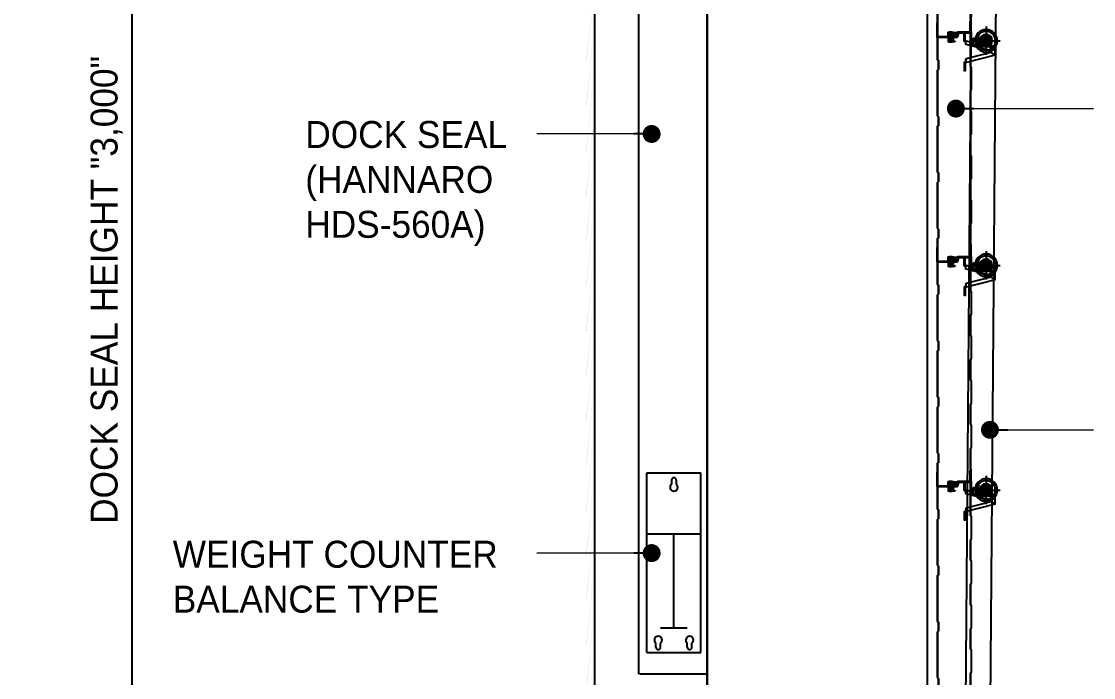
# Model space of a CAD drawing. Header units: millimetres. Extents: x 1448 to 104164, y -19509 to -89.
# Drawn here: x 32577 to 34965, y -7010 to -5550 of the extents above; entities that cross this region are included whole.
import ezdxf

# ---------------------------------------------------------------- set-up
doc = ezdxf.new("R2010")
doc.units = ezdxf.units.MM
doc.header["$LTSCALE"] = 60
doc.header["$MEASUREMENT"] = 0
doc.header["$PDSIZE"] = -10
doc.linetypes.add('CEN', pattern=[62, 60, -1, 0, -1])
doc.linetypes.add('HID', pattern=[2.5, 1.5, -1])
doc.layers.get('0').update_dxf_attribs({"linetype": 'CONTINUOUS'})
doc.layers.get('Defpoints').update_dxf_attribs({"color": 171, "linetype": 'CONTINUOUS'})
for name, color, linetype in [('5HAT', 5, 'CONTINUOUS'), ('[0]', 255, 'CONTINUOUS'), ('A-text', 3, 'CONTINUOUS'), ('A-외장판넬', 8, 'CONTINUOUS'), ('cen', 14, 'CONTINUOUS'), ('COL', 2, 'CONTINUOUS'), ('DIM', 7, 'CONTINUOUS'), ('ELE5', 7, 'CONTINUOUS'), ('PANEL', 9, 'CONTINUOUS'), ('WID', 7, 'CONTINUOUS'), ('XR-단면도$0$㈜SE&C 기둥', 2, 'CONTINUOUS')]:
    doc.layers.add(name, color=color, linetype=linetype)
doc.styles.add('0T-OUT', font='H2GTRE.TTF')
doc.styles.add('휘츠', font='')
doc.styles.get('휘츠').set_extended_font_data('Dotum')
doc.dimstyles.new('MAIN', dxfattribs={"dimtxt": 1.5, "dimasz": 0.5, "dimexe": 1, "dimexo": 2, "dimgap": 1, "dimtad": 1, "dimdec": 0, "dimdsep": 46, "dimlunit": 6, "dimtxsty": '0T-OUT', "dimblk": 'DOT', "dimcen": 2.5, "dimdle": 2, "dimclrd": 256, "dimclre": 256, "dimclrt": 3, "dimadec": 0, "dimazin": 0, "dimtfac": 1, "dimtdec": 0, "dimtix": 1, "dimtmove": 2, "dimatfit": 3, "dimldrblk": 'DOT', "dimfxl": 1, "dimtvp": 1, "dimtolj": 1, "dimtzin": 0, "dimlwd": 0, "dimlwe": 0, "dimarcsym": 0})
doc.dimstyles.new('휘츠-M', dxfattribs={"dimscale": 100, "dimtxt": 3, "dimasz": 1.5, "dimexe": 2, "dimexo": 3, "dimgap": 1, "dimtad": 1, "dimdec": 0, "dimrnd": 0.25, "dimzin": 0, "dimdsep": 46, "dimlunit": 6, "dimtxsty": '휘츠', "dimblk": 'Z_DOT', "dimcen": 5, "dimclrd": 256, "dimclre": 256, "dimclrt": 3, "dimadec": 0, "dimazin": 0, "dimtm": 1e-09, "dimtfac": 1, "dimtdec": 0, "dimtix": 1, "dimtmove": 2, "dimatfit": 1, "dimldrblk": 'Z_DOT', "dimfxl": 1, "dimtolj": 1, "dimtzin": 0, "dimlwd": -1, "dimarcsym": 0})

# ---------------------------------------------------------------- blocks, each defined once
blk = doc.blocks.new('11')
at = {"color": 7}
for p, q in [((5197, -25158.7), (5197, -25142.4)), ((5197, -25158.7), (5197, -25142.4)), ((5199, -25159.9), (5199, -25142.4)), ((5199, -25159.9), (5199, -25142.4)), ((5195.5, -25166.8), (5195.5, -25159.1)), ((5195.5, -25166.8), (5195.5, -25159.1)), ((5195.5, -25199.5), (5195.5, -25207.1)), ((5195.5, -25199.5), (5195.5, -25207.1)), ((5197, -25207.5), (5197, -25225.1)), ((5197, -25207.5), (5197, -25225.1)), ((5199, -25206.3), (5199, -25225.1)), ((5199, -25206.3), (5199, -25225.1))]:
    blk.add_line(p, q, dxfattribs=at)
at = {"color": 7, "linetype": 'CEN'}
for p, q in [((5197.4, -25141.9), (5198.5, -25141.9)), ((5197.4, -25141.9), (5198.5, -25141.9)), ((5197.4, -25225.5), (5198.5, -25225.5)), ((5197.4, -25225.5), (5198.5, -25225.5))]:
    blk.add_line(p, q, dxfattribs=at)
for p, q in [((5139.9, -25181.4), (5195.2, -25167.2)), ((5139.9, -25181.4), (5195.2, -25167.2)), ((5180.5, -25163), (5195.1, -25159.2)), ((5180.5, -25163), (5195.1, -25159.2)), ((5195.1, -25159.2), (5197, -25158.7)), ((5195.1, -25159.2), (5197, -25158.7)), ((5195.5, -25161.2), (5198.6, -25160.4)), ((5195.5, -25161.2), (5198.6, -25160.4)), ((5130.3, -25175.8), (5159.5, -25168.4)), ((5130.3, -25190.4), (5130.3, -25175.8)), ((5130.3, -25175.8), (5138.5, -25181.3)), ((5130.3, -25190.4), (5130.3, -25175.8)), ((5130.3, -25175.8), (5138.5, -25181.3)), ((5130.3, -25190.4), (5138.5, -25184.9)), ((5130.3, -25190.4), (5138.5, -25184.9)), ((5130.3, -25190.4), (5197, -25207.5)), ((5130.3, -25190.4), (5197, -25207.5)), ((5130.6, -25175.8), (5139.2, -25181.2)), ((5130.6, -25175.8), (5139.2, -25181.2)), ((5130.6, -25190.5), (5139.2, -25185)), ((5130.6, -25190.5), (5139.2, -25185)), ((5138.9, -25184.2), (5138.9, -25182.1)), ((5138.9, -25184.2), (5138.9, -25182.1)), ((5139.9, -25184.9), (5195.2, -25199.1)), ((5139.9, -25184.9), (5195.2, -25199.1)), ((5195.5, -25205.1), (5198.6, -25205.9)), ((5195.5, -25205.1), (5198.6, -25205.9))]:
    blk.add_line(p, q)
at = {"color": 7}
for centre, start, end in [((5197.4, -25142.4), 90, 180), ((5197.4, -25142.4), 90, 180), ((5198.5, -25142.4), 0, 90), ((5198.5, -25142.4), 0, 90), ((5197.4, -25225.1), 180, 270), ((5197.4, -25225.1), 180, 270), ((5198.5, -25225.1), 270, 0), ((5198.5, -25225.1), 270, 0)]:
    blk.add_arc(centre, 0.429, start, end, dxfattribs=at)
for centre, radius, start, end in [((5195.1, -25166.8), 0.429, 284.3728, 0), ((5195.1, -25166.8), 0.429, 284.3728, 0), ((5198.5, -25159.9), 0.429, 284.3728, 0), ((5198.5, -25159.9), 0.429, 284.3728, 0), ((5138.1, -25182.1), 0.858, 0, 56.0662), ((5138.1, -25182.1), 0.858, 0, 56.0662), ((5138.1, -25184.2), 0.858, 303.9338, 0), ((5139.6, -25180.5), 0.858, 236.0662, 284.3728), ((5139.6, -25180.5), 0.858, 236.0662, 284.3728), ((5195.1, -25199.5), 0.429, 0, 75.6272), ((5195.1, -25199.5), 0.429, 0, 75.6272), ((5198.5, -25206.3), 0.429, 0, 75.6272), ((5198.5, -25206.3), 0.429, 0, 75.6272)]:
    blk.add_arc(centre, radius, start, end)
blk = doc.blocks.new('roll')
at = {"color": 1}
for p, q in [((-13.4, 0), (13.1, 0)), ((-13.4, 0), (13.1, 0)), ((0, -13.8), (0, 15.1)), ((0, -13.8), (0, 15.1)), ((16.6, 13.9), (16.8, -18.4)), ((16.6, 13.9), (16.8, -18.4))]:
    blk.add_line(p, q, dxfattribs=at)
for p, q in [((7.9, -4.1), (28.4, 1.1)), ((7.9, -4.1), (28.4, 1.1)), ((9, -2.1), (25.7, 2.2)), ((9, -2.1), (25.7, 2.2)), ((24.9, 0.2), (26.9, 5)), ((24.9, 0.2), (26.9, 5)), ((27.2, 5.2), (27.8, 5.4)), ((27.2, 5.2), (27.8, 5.4)), ((28.4, 1.1), (28.3, 5)), ((28.4, 1.1), (28.3, 5)), ((-21.2, -13.6), (7.9, -6.2)), ((0, -5.4), (7.9, -4.1)), ((0, -5.4), (7.9, -4.1)), ((4.7, -2.6), (7.5, -2.6)), ((4.7, -2.6), (7.5, -2.6)), ((6.7, -4.3), (7.9, -4.1)), ((6.7, -4.3), (7.9, -4.1)), ((8.5, -13.6), (28.6, -8.5)), ((8.5, -13.6), (28.6, -8.5)), ((9, -3.8), (9, -2.1)), ((9, -3.8), (9, -2.1)), ((12.7, -12.9), (12.7, -14.6)), ((12.7, -12.9), (12.7, -14.6)), ((13.3, -15), (20.6, -13.1)), ((13.3, -15), (20.6, -13.1)), ((20.9, -10.9), (20.9, -12.7)), ((20.9, -10.9), (20.9, -12.7))]:
    blk.add_line(p, q)
at = {"color": 7}
for p, q in [((28.9, -8), (28.9, 0.7)), ((28.9, -8), (28.9, 0.7)), ((7.9, -13.2), (7.9, -4.1)), ((7.9, -13.2), (7.9, -4.1))]:
    blk.add_line(p, q, dxfattribs=at)
at = {"color": 1, "linetype": 'HID'}
for p, q in [((12.7, -12.9), (12.5, -2.9)), ((12.7, -12.9), (12.5, -2.9)), ((20.9, -10.9), (20.7, -0.9)), ((20.9, -10.9), (20.7, -0.9))]:
    blk.add_line(p, q, dxfattribs=at)
at = {"color": 2}
for p, q in [((12.7, -13.4), (20.9, -11.1)), ((12.7, -13.4), (20.9, -11.1)), ((20.9, -11.6), (12.7, -13.4)), ((20.9, -11.6), (12.7, -13.4)), ((12.7, -14.2), (20.9, -12.1)), ((12.7, -14.2), (20.9, -12.1)), ((20.9, -12.6), (12.7, -14.2)), ((12.7, -14.6), (20.9, -12.6)), ((20.9, -12.6), (12.7, -14.2)), ((12.7, -14.6), (20.9, -12.6)), ((12.8, -13.8), (20.9, -11.6)), ((12.8, -13.8), (20.9, -11.6)), ((20.9, -12.1), (12.8, -13.8)), ((20.9, -12.1), (12.8, -13.8))]:
    blk.add_line(p, q, dxfattribs=at)
at = {"color": 7}
for radius in [25.1, 20.8]:
    blk.add_circle((0, 0), radius, dxfattribs=at)
at = {"color": 4}
for radius in [13.9, 12.3, 10.1]:
    blk.add_circle((0, 0), radius, dxfattribs=at)
at = {"color": 6}
blk.add_circle((0, 0), 9.46, dxfattribs=at)
for radius in [4.65, 4.22]:
    blk.add_circle((0, 0), radius)
for centre, radius, start, end in [((0, 0), 7.95, 340.8102, 284.4178), ((0, 0), 7.95, 340.8102, 284.4178), ((0, 0), 5.36, 330.9972, 287.7667), ((0, 0), 5.36, 330.9972, 287.7667), ((20.1, -10.4), 13.9, 65.9115, 142.8341), ((20.1, -10.4), 13.9, 65.9115, 142.8341), ((27.3, 4.8), 0.429, 104.3728, 156.8165), ((27.3, 4.8), 0.429, 104.3728, 156.8165), ((27.9, 5), 0.429, 1.2762, 104.3728), ((27.9, 5), 0.429, 1.2762, 104.3728), ((28.5, 0.7), 0.429, 0, 104.3728), ((28.5, 0.7), 0.429, 0, 104.3728), ((-13.5, -22), 0.858, 303.9338, 0), ((-11.9, -23.5), 0.858, 75.6272, 123.9338), ((-11.9, -23.5), 0.858, 75.6272, 123.9338), ((8.4, -13.2), 0.429, 180, 284.3728), ((8.4, -13.2), 0.429, 180, 284.3728), ((13.2, -14.6), 0.429, 180, 284.3728), ((13.2, -14.6), 0.429, 180, 284.3728), ((20.5, -12.7), 0.429, 284.3728, 0), ((20.5, -12.7), 0.429, 284.3728, 0), ((28.5, -8), 0.429, 284.3728, 0), ((28.5, -8), 0.429, 284.3728, 0)]:
    blk.add_arc(centre, radius, start, end)
at = {"layer": 'cen'}
for p, q in [((0, 31.7), (0, -31.7)), ((31.7, 0), (-31.7, 0))]:
    blk.add_line(p, q, dxfattribs=at)
blk = doc.blocks.new('*X51')
at = {"color": 0}
for p, q in [((112.4, 374.8), (114.5, 376.8)), ((112.4, 374.9), (114.3, 376.8)), ((112.4, 375.1), (114.1, 376.8)), ((112.4, 375.2), (113.9, 376.8)), ((112.4, 375.4), (113.8, 376.8)), ((112.4, 375.6), (113.6, 376.8)), ((112.4, 375.8), (113.4, 376.8)), ((112.4, 376), (113.2, 376.8)), ((112.4, 376.1), (113.1, 376.8)), ((112.4, 376.3), (112.9, 376.8)), ((112.4, 376.5), (112.7, 376.8)), ((112.4, 376.7), (112.5, 376.8)), ((114.4, 374.8), (112.4, 376.8)), ((114.2, 374.8), (112.4, 376.6)), ((114, 374.8), (112.4, 376.4)), ((113.9, 374.8), (112.4, 376.2)), ((113.7, 374.8), (112.4, 376.1)), ((113.5, 374.8), (112.4, 375.9)), ((113.3, 374.8), (112.4, 375.7)), ((113.2, 374.8), (112.4, 375.5)), ((113, 374.8), (112.4, 375.3)), ((112.8, 374.8), (112.4, 375.2)), ((112.6, 374.8), (112.4, 375)), ((112.4, 374.8), (112.4, 374.8)), ((114.6, 374.8), (112.5, 376.8)), ((112.6, 374.8), (114.6, 376.8)), ((114.7, 374.8), (112.7, 376.8)), ((112.8, 374.8), (114.8, 376.8)), ((112.9, 374.8), (115, 376.8)), ((114.9, 374.8), (112.9, 376.8)), ((115.1, 374.8), (113, 376.8)), ((113.1, 374.8), (115.2, 376.8)), ((115.3, 374.8), (113.2, 376.8)), ((113.3, 374.8), (115.3, 376.8)), ((115.4, 374.8), (113.4, 376.8)), ((113.5, 374.8), (115.5, 376.8)), ((115.6, 374.8), (113.6, 376.8)), ((113.7, 374.8), (115.7, 376.8)), ((113.8, 374.8), (115.9, 376.8)), ((115.8, 374.8), (113.8, 376.8)), ((116, 374.8), (113.9, 376.8)), ((114, 374.8), (116.1, 376.8)), ((116.2, 374.8), (114.1, 376.8)), ((114.2, 374.8), (116.2, 376.8)), ((116.3, 374.8), (114.3, 376.8)), ((114.4, 374.8), (116.4, 376.8)), ((114.5, 374.8), (116.6, 376.8)), ((116.5, 374.8), (114.5, 376.8)), ((116.7, 374.8), (114.6, 376.8)), ((114.7, 374.8), (116.8, 376.8)), ((116.9, 374.8), (114.8, 376.8)), ((114.9, 374.8), (116.9, 376.8)), ((117, 374.8), (115, 376.8)), ((115.1, 374.8), (117.1, 376.8)), ((115.2, 374.8), (117.3, 376.8)), ((117.2, 374.8), (115.2, 376.8)), ((117.4, 374.8), (115.3, 376.8)), ((115.4, 374.8), (117.5, 376.8)), ((117.6, 374.8), (115.5, 376.8)), ((115.6, 374.8), (117.6, 376.8)), ((117.7, 374.8), (115.7, 376.8)), ((115.8, 374.8), (117.8, 376.8)), ((117.9, 374.8), (115.9, 376.8)), ((116, 374.8), (118, 376.8)), ((116.1, 374.8), (118.2, 376.8)), ((118.1, 374.8), (116.1, 376.8)), ((118.3, 374.8), (116.2, 376.8)), ((116.3, 374.8), (118.4, 376.8)), ((118.5, 374.8), (116.4, 376.8)), ((116.5, 374.8), (118.5, 376.8)), ((118.6, 374.8), (116.6, 376.8)), ((116.7, 374.8), (118.7, 376.8)), ((116.8, 374.8), (118.9, 376.8)), ((118.8, 374.8), (116.8, 376.8)), ((119, 374.8), (116.9, 376.8)), ((117, 374.8), (119.1, 376.8)), ((119.2, 374.8), (117.1, 376.8)), ((117.2, 374.8), (119.2, 376.8)), ((119.3, 374.8), (117.3, 376.8)), ((117.4, 374.8), (119.4, 376.8)), ((117.5, 374.8), (119.6, 376.8)), ((119.5, 374.8), (117.5, 376.8)), ((119.7, 374.8), (117.6, 376.8)), ((117.7, 374.8), (119.8, 376.8)), ((119.9, 374.8), (117.8, 376.8)), ((117.9, 374.8), (119.9, 376.8)), ((120, 374.8), (118, 376.8)), ((118.1, 374.8), (120.1, 376.8)), ((118.2, 374.8), (120.3, 376.8)), ((120.2, 374.8), (118.2, 376.8)), ((120.4, 374.8), (118.3, 376.8)), ((118.4, 374.8), (120.5, 376.8)), ((120.6, 374.8), (118.5, 376.8)), ((118.6, 374.8), (120.7, 376.8)), ((120.8, 374.8), (118.7, 376.8)), ((118.8, 374.8), (120.8, 376.8)), ((120.9, 374.8), (118.9, 376.8)), ((119, 374.8), (121, 376.8)), ((119.1, 374.8), (121.2, 376.8)), ((121.1, 374.8), (119.1, 376.8)), ((121.3, 374.8), (119.2, 376.8)), ((119.3, 374.8), (121.4, 376.8)), ((121.5, 374.8), (119.4, 376.8)), ((119.5, 374.8), (121.5, 376.8)), ((121.6, 374.8), (119.6, 376.8)), ((119.7, 374.8), (121.7, 376.8)), ((119.8, 374.8), (121.9, 376.8)), ((121.8, 374.8), (119.8, 376.8)), ((122, 374.8), (119.9, 376.8)), ((120, 374.8), (122.1, 376.8)), ((122.2, 374.8), (120.1, 376.8)), ((120.2, 374.8), (122.2, 376.8)), ((122.3, 374.8), (120.3, 376.8)), ((120.4, 374.8), (122.4, 376.8)), ((120.5, 374.8), (122.6, 376.8)), ((122.5, 374.8), (120.5, 376.8)), ((122.7, 374.8), (120.6, 376.8)), ((120.7, 374.8), (122.8, 376.8)), ((122.9, 374.8), (120.8, 376.8)), ((120.9, 374.8), (123, 376.8)), ((123.1, 374.8), (121, 376.8)), ((121.1, 374.8), (123.1, 376.8)), ((123.2, 374.8), (121.2, 376.8)), ((121.3, 374.8), (123.3, 376.8)), ((121.4, 374.8), (123.5, 376.8)), ((123.4, 374.8), (121.4, 376.8)), ((123.6, 374.8), (121.5, 376.8)), ((121.6, 374.8), (123.7, 376.8)), ((123.8, 374.8), (121.7, 376.8)), ((121.8, 374.8), (123.8, 376.8)), ((123.9, 374.8), (121.9, 376.8)), ((122, 374.8), (124, 376.8)), ((122.1, 374.8), (124.2, 376.8)), ((124.1, 374.8), (122.1, 376.8)), ((124.3, 374.8), (122.2, 376.8)), ((122.3, 374.8), (124.4, 376.8)), ((124.5, 374.8), (122.4, 376.8)), ((122.5, 374.8), (124.5, 376.8)), ((124.6, 374.8), (122.6, 376.8)), ((122.7, 374.8), (124.7, 376.8)), ((122.8, 374.8), (124.9, 376.8)), ((124.8, 374.8), (122.8, 376.8)), ((125, 374.8), (122.9, 376.8)), ((123, 374.8), (125.1, 376.8)), ((125.2, 374.8), (123.1, 376.8)), ((123.2, 374.8), (125.2, 376.8)), ((125.3, 374.8), (123.3, 376.8)), ((123.4, 374.8), (125.4, 376.8)), ((125.5, 374.8), (123.5, 376.8)), ((123.6, 374.8), (125.6, 376.8)), ((123.7, 374.8), (125.8, 376.8)), ((125.7, 374.8), (123.7, 376.8)), ((125.9, 374.8), (123.8, 376.8)), ((123.9, 374.8), (126, 376.8)), ((126.1, 374.8), (124, 376.8)), ((124.1, 374.8), (126.1, 376.8)), ((126.2, 374.8), (124.2, 376.8)), ((124.3, 374.8), (126.3, 376.8)), ((124.4, 374.8), (126.5, 376.8)), ((126.4, 374.8), (124.4, 376.8)), ((126.6, 374.8), (124.5, 376.8)), ((124.6, 374.8), (126.7, 376.8)), ((126.8, 374.8), (124.7, 376.8)), ((124.8, 374.8), (126.8, 376.8)), ((126.9, 374.8), (124.9, 376.8)), ((125, 374.8), (127, 376.8)), ((125.1, 374.8), (127.2, 376.8)), ((127.1, 374.8), (125.1, 376.8)), ((127.3, 374.8), (125.2, 376.8)), ((125.3, 374.8), (127.4, 376.8)), ((127.5, 374.8), (125.4, 376.8)), ((125.5, 374.8), (127.5, 376.8)), ((127.6, 374.8), (125.6, 376.8)), ((125.7, 374.8), (127.7, 376.8)), ((127.8, 374.8), (125.8, 376.8)), ((125.9, 374.8), (127.9, 376.8)), ((126, 374.8), (128.1, 376.8)), ((128, 374.8), (126, 376.8)), ((128.2, 374.8), (126.1, 376.8)), ((126.2, 374.8), (128.3, 376.8)), ((128.4, 374.8), (126.3, 376.8)), ((126.4, 374.8), (128.4, 376.8)), ((128.5, 374.8), (126.5, 376.8)), ((126.6, 374.8), (128.6, 376.8)), ((126.7, 374.8), (128.8, 376.8)), ((128.7, 374.8), (126.7, 376.8)), ((128.9, 374.8), (126.8, 376.8)), ((126.9, 374.8), (129, 376.8)), ((129.1, 374.8), (127, 376.8)), ((127.1, 374.8), (129.1, 376.8)), ((129.2, 374.8), (127.2, 376.8)), ((127.3, 374.8), (129.3, 376.8)), ((127.4, 374.8), (129.5, 376.8)), ((129.4, 374.8), (127.4, 376.8)), ((129.6, 374.8), (127.5, 376.8)), ((127.6, 374.8), (129.7, 376.8)), ((129.8, 374.8), (127.7, 376.8)), ((127.8, 374.8), (129.8, 376.8)), ((129.9, 374.8), (127.9, 376.8)), ((128, 374.8), (130, 376.8)), ((128.1, 374.8), (130.2, 376.8)), ((130.1, 374.8), (128.1, 376.8)), ((130.3, 374.8), (128.2, 376.8)), ((128.3, 374.8), (130.4, 376.8)), ((130.5, 374.8), (128.4, 376.8)), ((128.5, 374.8), (130.6, 376.8)), ((130.7, 374.8), (128.6, 376.8)), ((128.7, 374.8), (130.7, 376.8)), ((130.8, 374.8), (128.8, 376.8)), ((128.9, 374.8), (130.9, 376.8)), ((129, 374.8), (131.1, 376.8)), ((131, 374.8), (129, 376.8)), ((131.2, 374.8), (129.1, 376.8)), ((129.2, 374.8), (131.3, 376.8)), ((131.4, 374.8), (129.3, 376.8)), ((129.4, 374.8), (131.4, 376.8)), ((131.5, 374.8), (129.5, 376.8)), ((129.6, 374.8), (131.6, 376.8)), ((129.7, 374.8), (131.8, 376.8)), ((131.7, 374.8), (129.7, 376.8)), ((131.9, 374.8), (129.8, 376.8)), ((129.9, 374.8), (132, 376.8)), ((132.1, 374.8), (130, 376.8)), ((130.1, 374.8), (132.1, 376.8)), ((132.2, 374.8), (130.2, 376.8)), ((130.3, 374.8), (132.3, 376.8)), ((130.4, 374.8), (132.5, 376.8)), ((132.4, 374.8), (130.4, 376.8)), ((132.6, 374.8), (130.5, 376.8)), ((130.6, 374.8), (132.7, 376.8)), ((132.8, 374.8), (130.7, 376.8)), ((130.8, 374.8), (132.9, 376.8)), ((133, 374.8), (130.9, 376.8)), ((131, 374.8), (133, 376.8)), ((133.1, 374.8), (131.1, 376.8)), ((131.2, 374.8), (133.2, 376.8)), ((131.3, 374.8), (133.4, 376.8)), ((133.3, 374.8), (131.3, 376.8)), ((133.5, 374.8), (131.4, 376.8)), ((131.5, 374.8), (133.6, 376.8)), ((133.7, 374.8), (131.6, 376.8)), ((131.7, 374.8), (133.7, 376.8)), ((133.8, 374.8), (131.8, 376.8)), ((131.9, 374.8), (133.9, 376.8)), ((132, 374.8), (134.1, 376.8)), ((134, 374.8), (132, 376.8)), ((134.2, 374.8), (132.1, 376.8)), ((132.2, 374.8), (134.3, 376.8)), ((134.4, 374.8), (132.3, 376.8)), ((132.4, 374.8), (134.4, 376.8)), ((134.5, 374.8), (132.5, 376.8)), ((132.6, 374.8), (134.6, 376.8)), ((132.7, 374.8), (134.8, 376.8)), ((134.7, 374.8), (132.7, 376.8)), ((134.9, 374.8), (132.8, 376.8)), ((132.9, 374.8), (135, 376.8)), ((135.1, 374.8), (133, 376.8)), ((133.1, 374.8), (135.1, 376.8)), ((135.2, 374.8), (133.2, 376.8)), ((133.3, 374.8), (135.3, 376.8)), ((135.4, 374.8), (133.4, 376.8)), ((133.5, 374.8), (135.5, 376.8)), ((133.6, 374.8), (135.7, 376.8)), ((135.6, 374.8), (133.6, 376.8)), ((135.8, 374.8), (133.7, 376.8)), ((133.8, 374.8), (135.9, 376.8)), ((136, 374.8), (133.9, 376.8)), ((134, 374.8), (136, 376.8)), ((136.1, 374.8), (134.1, 376.8)), ((134.2, 374.8), (136.2, 376.8)), ((134.3, 374.8), (136.4, 376.8)), ((136.3, 374.8), (134.3, 376.8)), ((136.5, 374.8), (134.4, 376.8)), ((134.5, 374.8), (136.6, 376.8)), ((136.7, 374.8), (134.6, 376.8)), ((134.7, 374.8), (136.7, 376.8)), ((136.8, 374.8), (134.8, 376.8)), ((134.9, 374.8), (136.9, 376.8)), ((136.9, 374.9), (135, 376.8)), ((135, 374.8), (136.9, 376.6)), ((136.9, 375.1), (135.1, 376.8)), ((135.2, 374.8), (136.9, 376.4)), ((136.9, 375.2), (135.3, 376.8)), ((135.4, 374.8), (136.9, 376.2)), ((136.9, 375.4), (135.5, 376.8)), ((135.6, 374.8), (136.9, 376.1)), ((136.9, 375.6), (135.7, 376.8)), ((135.8, 374.8), (136.9, 375.9)), ((136.9, 375.8), (135.9, 376.8)), ((135.9, 374.8), (136.9, 375.7)), ((136.9, 375.9), (136, 376.8)), ((136.1, 374.8), (136.9, 375.5)), ((136.9, 376.1), (136.2, 376.8)), ((136.3, 374.8), (136.9, 375.4)), ((136.9, 376.3), (136.4, 376.8)), ((136.5, 374.8), (136.9, 375.2)), ((136.9, 376.5), (136.6, 376.8)), ((136.6, 374.8), (136.9, 375)), ((136.9, 376.7), (136.7, 376.8)), ((136.8, 374.8), (136.9, 374.8))]:
    blk.add_line(p, q, dxfattribs=at)
blk = doc.blocks.new('*X50')
at = {"color": 0}
for p, q in [((586.9, 374.9), (588.8, 376.8)), ((586.9, 375.1), (588.6, 376.8)), ((586.9, 375.3), (588.4, 376.8)), ((586.9, 375.5), (588.2, 376.8)), ((586.9, 375.6), (588.1, 376.8)), ((586.9, 375.8), (587.9, 376.8)), ((586.9, 376), (587.7, 376.8)), ((586.9, 376.2), (587.5, 376.8)), ((586.9, 376.3), (587.3, 376.8)), ((586.9, 376.5), (587.2, 376.8)), ((586.9, 376.7), (587, 376.8)), ((588.9, 374.8), (586.9, 376.7)), ((588.7, 374.8), (586.9, 376.6)), ((588.5, 374.8), (586.9, 376.4)), ((588.3, 374.8), (586.9, 376.2)), ((588.2, 374.8), (586.9, 376)), ((588, 374.8), (586.9, 375.8)), ((587.8, 374.8), (586.9, 375.7)), ((587.6, 374.8), (586.9, 375.5)), ((587.4, 374.8), (586.9, 375.3)), ((587.3, 374.8), (586.9, 375.1)), ((587.1, 374.8), (586.9, 375)), ((586.9, 374.8), (586.9, 374.8)), ((589, 374.8), (587, 376.8)), ((587.1, 374.8), (589.1, 376.8)), ((587.2, 374.8), (589.3, 376.8)), ((589.2, 374.8), (587.2, 376.8)), ((589.4, 374.8), (587.3, 376.8)), ((587.4, 374.8), (589.5, 376.8)), ((589.6, 374.8), (587.5, 376.8)), ((587.6, 374.8), (589.6, 376.8)), ((589.7, 374.8), (587.7, 376.8)), ((587.8, 374.8), (589.8, 376.8)), ((587.9, 374.8), (590, 376.8)), ((589.9, 374.8), (587.9, 376.8)), ((590.1, 374.8), (588, 376.8)), ((588.1, 374.8), (590.2, 376.8)), ((590.3, 374.8), (588.2, 376.8)), ((588.3, 374.8), (590.3, 376.8)), ((590.4, 374.8), (588.4, 376.8)), ((588.5, 374.8), (590.5, 376.8)), ((590.6, 374.8), (588.6, 376.8)), ((588.7, 374.8), (590.7, 376.8)), ((588.8, 374.8), (590.9, 376.8)), ((590.8, 374.8), (588.8, 376.8)), ((591, 374.8), (588.9, 376.8)), ((589, 374.8), (591.1, 376.8)), ((591.2, 374.8), (589.1, 376.8)), ((589.2, 374.8), (591.2, 376.8)), ((591.3, 374.8), (589.3, 376.8)), ((589.4, 374.8), (591.4, 376.8)), ((589.5, 374.8), (591.6, 376.8)), ((591.5, 374.8), (589.5, 376.8)), ((591.7, 374.8), (589.6, 376.8)), ((589.7, 374.8), (591.8, 376.8)), ((591.9, 374.8), (589.8, 376.8)), ((589.9, 374.8), (591.9, 376.8)), ((592, 374.8), (590, 376.8)), ((590.1, 374.8), (592.1, 376.8)), ((590.2, 374.8), (592.3, 376.8)), ((592.2, 374.8), (590.2, 376.8)), ((592.4, 374.8), (590.3, 376.8)), ((590.4, 374.8), (592.5, 376.8)), ((592.6, 374.8), (590.5, 376.8)), ((590.6, 374.8), (592.6, 376.8)), ((592.7, 374.8), (590.7, 376.8)), ((590.8, 374.8), (592.8, 376.8)), ((592.9, 374.8), (590.9, 376.8)), ((591, 374.8), (593, 376.8)), ((591.1, 374.8), (593.2, 376.8)), ((593.1, 374.8), (591.1, 376.8)), ((593.3, 374.8), (591.2, 376.8)), ((591.3, 374.8), (593.4, 376.8)), ((593.5, 374.8), (591.4, 376.8)), ((591.5, 374.8), (593.5, 376.8)), ((593.6, 374.8), (591.6, 376.8)), ((591.7, 374.8), (593.7, 376.8)), ((591.8, 374.8), (593.9, 376.8)), ((593.8, 374.8), (591.8, 376.8)), ((594, 374.8), (591.9, 376.8)), ((592, 374.8), (594.1, 376.8)), ((594.2, 374.8), (592.1, 376.8)), ((592.2, 374.8), (594.2, 376.8)), ((594.3, 374.8), (592.3, 376.8)), ((592.4, 374.8), (594.4, 376.8)), ((592.5, 374.8), (594.6, 376.8)), ((594.5, 374.8), (592.5, 376.8)), ((594.7, 374.8), (592.6, 376.8)), ((592.7, 374.8), (594.8, 376.8)), ((594.9, 374.8), (592.8, 376.8)), ((592.9, 374.8), (594.9, 376.8)), ((595, 374.8), (593, 376.8)), ((593.1, 374.8), (595.1, 376.8)), ((593.2, 374.8), (595.3, 376.8)), ((595.2, 374.8), (593.2, 376.8)), ((595.4, 374.8), (593.3, 376.8)), ((593.4, 374.8), (595.5, 376.8)), ((595.6, 374.8), (593.5, 376.8)), ((593.6, 374.8), (595.7, 376.8)), ((595.8, 374.8), (593.7, 376.8)), ((593.8, 374.8), (595.8, 376.8)), ((595.9, 374.8), (593.9, 376.8)), ((594, 374.8), (596, 376.8)), ((594.1, 374.8), (596.2, 376.8)), ((596.1, 374.8), (594.1, 376.8)), ((596.3, 374.8), (594.2, 376.8)), ((594.3, 374.8), (596.4, 376.8)), ((596.5, 374.8), (594.4, 376.8)), ((594.5, 374.8), (596.5, 376.8)), ((596.6, 374.8), (594.6, 376.8)), ((594.7, 374.8), (596.7, 376.8)), ((594.8, 374.8), (596.9, 376.8)), ((596.8, 374.8), (594.8, 376.8)), ((597, 374.8), (594.9, 376.8)), ((595, 374.8), (597.1, 376.8)), ((597.2, 374.8), (595.1, 376.8)), ((595.2, 374.8), (597.2, 376.8)), ((597.3, 374.8), (595.3, 376.8)), ((595.4, 374.8), (597.4, 376.8)), ((595.5, 374.8), (597.6, 376.8)), ((597.5, 374.8), (595.5, 376.8)), ((597.7, 374.8), (595.6, 376.8)), ((595.7, 374.8), (597.8, 376.8)), ((597.9, 374.8), (595.8, 376.8)), ((595.9, 374.8), (598, 376.8)), ((598, 374.8), (596, 376.8)), ((596.1, 374.8), (598.1, 376.8)), ((598.2, 374.8), (596.2, 376.8)), ((596.3, 374.8), (598.3, 376.8)), ((596.4, 374.8), (598.5, 376.8)), ((598.4, 374.8), (596.4, 376.8)), ((598.6, 374.8), (596.5, 376.8)), ((596.6, 374.8), (598.7, 376.8)), ((598.8, 374.8), (596.7, 376.8)), ((596.8, 374.8), (598.8, 376.8)), ((598.9, 374.8), (596.9, 376.8)), ((597, 374.8), (599, 376.8)), ((597.1, 374.8), (599.2, 376.8)), ((599.1, 374.8), (597.1, 376.8)), ((599.3, 374.8), (597.2, 376.8)), ((597.3, 374.8), (599.4, 376.8)), ((599.5, 374.8), (597.4, 376.8)), ((597.5, 374.8), (599.5, 376.8)), ((599.6, 374.8), (597.6, 376.8)), ((597.7, 374.8), (599.7, 376.8)), ((597.8, 374.8), (599.9, 376.8)), ((599.8, 374.8), (597.8, 376.8)), ((600, 374.8), (597.9, 376.8)), ((598, 374.8), (600.1, 376.8)), ((600.2, 374.8), (598.1, 376.8)), ((598.2, 374.8), (600.2, 376.8)), ((600.3, 374.8), (598.3, 376.8)), ((598.4, 374.8), (600.4, 376.8)), ((600.5, 374.8), (598.5, 376.8)), ((598.6, 374.8), (600.6, 376.8)), ((598.7, 374.8), (600.8, 376.8)), ((600.7, 374.8), (598.7, 376.8)), ((600.9, 374.8), (598.8, 376.8)), ((598.9, 374.8), (601, 376.8)), ((601.1, 374.8), (599, 376.8)), ((599.1, 374.8), (601.1, 376.8)), ((601.2, 374.8), (599.2, 376.8)), ((599.3, 374.8), (601.3, 376.8)), ((599.4, 374.8), (601.5, 376.8)), ((601.4, 374.8), (599.4, 376.8)), ((601.6, 374.8), (599.5, 376.8)), ((599.6, 374.8), (601.7, 376.8)), ((601.8, 374.8), (599.7, 376.8)), ((599.8, 374.8), (601.8, 376.8)), ((601.9, 374.8), (599.9, 376.8)), ((600, 374.8), (602, 376.8)), ((600.1, 374.8), (602.2, 376.8)), ((602.1, 374.8), (600.1, 376.8)), ((602.3, 374.8), (600.2, 376.8)), ((600.3, 374.8), (602.4, 376.8)), ((602.5, 374.8), (600.4, 376.8)), ((600.5, 374.8), (602.5, 376.8)), ((602.6, 374.8), (600.6, 376.8)), ((600.7, 374.8), (602.7, 376.8)), ((600.8, 374.8), (602.9, 376.8)), ((602.8, 374.8), (600.8, 376.8)), ((603, 374.8), (600.9, 376.8)), ((601, 374.8), (603.1, 376.8)), ((603.2, 374.8), (601.1, 376.8)), ((601.2, 374.8), (603.3, 376.8)), ((603.4, 374.8), (601.3, 376.8)), ((601.4, 374.8), (603.4, 376.8)), ((603.5, 374.8), (601.5, 376.8)), ((601.6, 374.8), (603.6, 376.8)), ((601.7, 374.8), (603.8, 376.8)), ((603.7, 374.8), (601.7, 376.8)), ((603.9, 374.8), (601.8, 376.8)), ((601.9, 374.8), (604, 376.8)), ((604.1, 374.8), (602, 376.8)), ((602.1, 374.8), (604.1, 376.8)), ((604.2, 374.8), (602.2, 376.8)), ((602.3, 374.8), (604.3, 376.8)), ((602.4, 374.8), (604.5, 376.8)), ((604.4, 374.8), (602.4, 376.8)), ((604.6, 374.8), (602.5, 376.8)), ((602.6, 374.8), (604.7, 376.8)), ((604.8, 374.8), (602.7, 376.8)), ((602.8, 374.8), (604.8, 376.8)), ((604.9, 374.8), (602.9, 376.8)), ((603, 374.8), (605, 376.8)), ((603.1, 374.8), (605.2, 376.8)), ((605.1, 374.8), (603.1, 376.8)), ((605.3, 374.8), (603.2, 376.8)), ((603.3, 374.8), (605.4, 376.8)), ((605.5, 374.8), (603.4, 376.8)), ((603.5, 374.8), (605.6, 376.8)), ((605.7, 374.8), (603.6, 376.8)), ((603.7, 374.8), (605.7, 376.8)), ((605.8, 374.8), (603.8, 376.8)), ((603.9, 374.8), (605.9, 376.8)), ((604, 374.8), (606.1, 376.8)), ((606, 374.8), (604, 376.8)), ((606.2, 374.8), (604.1, 376.8)), ((604.2, 374.8), (606.3, 376.8)), ((606.4, 374.8), (604.3, 376.8)), ((604.4, 374.8), (606.4, 376.8)), ((606.5, 374.8), (604.5, 376.8)), ((604.6, 374.8), (606.6, 376.8)), ((604.7, 374.8), (606.8, 376.8)), ((606.7, 374.8), (604.7, 376.8)), ((606.9, 374.8), (604.8, 376.8)), ((604.9, 374.8), (607, 376.8)), ((607.1, 374.8), (605, 376.8)), ((605.1, 374.8), (607.1, 376.8)), ((607.2, 374.8), (605.2, 376.8)), ((605.3, 374.8), (607.3, 376.8)), ((605.4, 374.8), (607.5, 376.8)), ((607.4, 374.8), (605.4, 376.8)), ((607.6, 374.8), (605.5, 376.8)), ((605.6, 374.8), (607.7, 376.8)), ((607.8, 374.8), (605.7, 376.8)), ((605.8, 374.8), (607.8, 376.8)), ((607.9, 374.8), (605.9, 376.8)), ((606, 374.8), (608, 376.8)), ((608.1, 374.8), (606.1, 376.8)), ((606.2, 374.8), (608.2, 376.8)), ((606.3, 374.8), (608.4, 376.8)), ((608.3, 374.8), (606.3, 376.8)), ((608.5, 374.8), (606.4, 376.8)), ((606.5, 374.8), (608.6, 376.8)), ((608.7, 374.8), (606.6, 376.8)), ((606.7, 374.8), (608.7, 376.8)), ((608.8, 374.8), (606.8, 376.8)), ((606.9, 374.8), (608.9, 376.8)), ((607, 374.8), (609.1, 376.8)), ((609, 374.8), (607, 376.8)), ((609.2, 374.8), (607.1, 376.8)), ((607.2, 374.8), (609.3, 376.8)), ((609.4, 374.8), (607.3, 376.8)), ((607.4, 374.8), (609.4, 376.8)), ((609.5, 374.8), (607.5, 376.8)), ((607.6, 374.8), (609.6, 376.8)), ((607.7, 374.8), (609.8, 376.8)), ((609.7, 374.8), (607.7, 376.8)), ((609.9, 374.8), (607.8, 376.8)), ((607.9, 374.8), (610, 376.8)), ((610.1, 374.8), (608, 376.8)), ((608.1, 374.8), (610.1, 376.8)), ((610.2, 374.8), (608.2, 376.8)), ((608.3, 374.8), (610.3, 376.8)), ((610.4, 374.8), (608.4, 376.8)), ((608.5, 374.8), (610.5, 376.8)), ((608.6, 374.8), (610.7, 376.8)), ((610.6, 374.8), (608.6, 376.8)), ((610.8, 374.8), (608.7, 376.8)), ((608.8, 374.8), (610.9, 376.8)), ((611, 374.8), (608.9, 376.8)), ((609, 374.8), (611, 376.8)), ((611.1, 374.8), (609.1, 376.8)), ((609.2, 374.8), (611.2, 376.8)), ((611.3, 374.8), (609.3, 376.8)), ((611.4, 374.9), (609.4, 376.8)), ((609.5, 374.8), (611.4, 376.6)), ((611.4, 375), (609.6, 376.8)), ((609.7, 374.8), (611.4, 376.4)), ((611.4, 375.2), (609.8, 376.8)), ((609.9, 374.8), (611.4, 376.3)), ((611.4, 375.4), (610, 376.8)), ((610, 374.8), (611.4, 376.1)), ((611.4, 375.6), (610.1, 376.8)), ((610.2, 374.8), (611.4, 375.9)), ((611.4, 375.7), (610.3, 376.8)), ((610.4, 374.8), (611.4, 375.7)), ((611.4, 375.9), (610.5, 376.8)), ((610.6, 374.8), (611.4, 375.6)), ((611.4, 376.1), (610.7, 376.8)), ((610.7, 374.8), (611.4, 375.4)), ((611.4, 376.3), (610.8, 376.8)), ((610.9, 374.8), (611.4, 375.2)), ((611.4, 376.4), (611, 376.8)), ((611.1, 374.8), (611.4, 375)), ((611.4, 376.6), (611.2, 376.8)), ((611.3, 374.8), (611.4, 374.9))]:
    blk.add_line(p, q, dxfattribs=at)
blk = doc.blocks.new('OHD-575-S')
at = {"ltscale": 0.3}
h = blk.add_hatch(color=256, dxfattribs=at)
h.paths.add_polyline_path([(-5, -3.8), (-5.5, -3.8), (-5.5, -4.2, 0.183952), (5.5, -4.2), (5.5, -3.8), (5, -3.8), (5, 6.2), (5.5, 6.2, 0.183952), (-5.5, 6.2), (-5, 6.2)])
h.paths.add_polyline_path([(-3, 2.2), (-3, 4.8, -0.353166), (-2.8, 5, -0.106822), (2.8, 5, -0.353165), (3, 4.8), (3, 2.2, -0.414214), (2.8, 2), (-2.8, 2, -0.414214)], flags=16)
h.paths.add_polyline_path([(-2.8, 0), (2.8, 0, -0.414214), (3, -0.2), (3, -2.8, -0.353167), (2.8, -3, -0.106822), (-2.8, -3, -0.353167), (-3, -2.8), (-3, -0.2, -0.414214)], flags=16)
h = blk.add_hatch(color=256, dxfattribs=at)
h.paths.add_polyline_path([(-8.4, -484.8), (-9.2, -484.7), (-14.4, -485.2, 0.151824), (-15.9, -486.5, 0.386669), (-15.7, -490.1, 0.178134), (-14, -490.1, 0.298755), (-13.6, -486.2, -0.584984), (-13.4, -485.8), (-10.6, -485.6, -0.709673), (-10.6, -485.8, 1.396457), (-5.5, -487.9), (-5.5, -487.5, 0.389014)])
h.paths.add_polyline_path([(-14.4, -489.7, 0.329487), (-14.4, -486, 0.09197), (-15.4, -486.8, 0.386814), (-15.3, -489.7, 0.102245)], flags=16)
h = blk.add_hatch(color=256, dxfattribs=at)
h.paths.add_polyline_path([(-5, -493.8), (-5.5, -493.8, 0.183952), (5.5, -493.8), (5, -493.8), (5, -483.8), (5.5, -483.8), (5.5, -483.2, 0.183952), (-5.5, -483.2), (-5.5, -483.8), (-5, -483.8)])
h.paths.add_polyline_path([(-3, -489.7, -0.414214), (-2.8, -489.5), (2.8, -489.5, -0.414214), (3, -489.7), (3, -492.3, -0.353166), (2.8, -492.5, -0.106822), (-2.8, -492.5, -0.353167), (-3, -492.3)], flags=16)
h.paths.add_polyline_path([(-3, -487.3), (-3, -484.7, -0.353166), (-2.8, -484.5, -0.106822), (2.8, -484.5, -0.353167), (3, -484.7), (3, -487.3, -0.414214), (2.8, -487.5), (-2.8, -487.5, -0.414214)], flags=16)
for p, q in [((-43.4, 15.8), (-43.4, -8.8)), ((-5, -3.8), (-5, 6.2)), ((-5, 6.2), (-5, -3.8)), ((-5, 6.2), (-5, -3.8)), ((-5, -3.8), (-5, 6.2)), ((-5, -1.8), (-5, 4.2)), ((5, -3.8), (5, 6.2)), ((5, 6.2), (5, -3.8)), ((5, 6.2), (5, -3.8)), ((5, -3.8), (5, 6.2)), ((5, -1.8), (5, 4.2)), ((-43.4, -8.8), (-45.5, -8.8)), ((5, -3.8), (5.5, -3.8)), ((-43.4, -458.2), (-45.5, -458.2)), ((-43.4, -482.7), (-43.4, -458.2)), ((30, -493.8), (30, -462.5)), ((-5, -493.8), (-5, -483.8)), ((-5, -491.8), (-5, -485.7)), ((5, -483.8), (5, -493.8)), ((5, -492.8), (5, -483.8)), ((5, -483.8), (5, -492.8)), ((5, -483.8), (5, -492.8)), ((5, -492.8), (5, -483.8)), ((5, -483.8), (5.5, -483.8)), ((5, -483.8), (5.5, -483.8)), ((5, -491.8), (5, -485.7)), ((5.5, -493.2), (5.5, -483.8))]:
    blk.add_line(p, q)
at = {"layer": 'PANEL'}
for p, q in [((-46, 16.2), (-46, -11.2)), ((-17, 16.2), (-46, 16.2)), ((-45.5, 15.8), (-45.5, -11)), ((-17.4, 15.8), (-45.5, 15.8)), ((-17.4, 15.8), (-15.4, 5.8)), ((-17, 16.2), (-15, 6.2)), ((-5.5, 5.8), (-15.4, 5.8)), ((-5, 6.2), (-15, 6.2)), ((-5.5, 5.8), (-5.5, -3.2)), ((30, 6.2), (5, 6.2)), ((5.5, 5.8), (5.5, -3.8)), ((29.5, 5.8), (5.5, 5.8)), ((29.5, 5.8), (29.5, -44)), ((30, 6.2), (30, -44.3)), ((-46, -11.3), (-44.5, -14.5)), ((-45.5, -11), (-44, -14.2)), ((-44.5, -14.5), (-44.5, -57)), ((-44, -57.3), (-44, -14.2)), ((-10, -3.2), (-10, -3.8)), ((-5.5, -3.2), (-10, -3.2)), ((-5, -3.8), (-10, -3.8)), ((29.5, -44), (27, -46.2)), ((27, -46.2), (27, -66.2)), ((30, -44.3), (27.5, -46.6)), ((27.5, -46.6), (27.5, -65.9)), ((-46, -60.5), (-44.5, -57)), ((-46, -60.5), (-46, -110)), ((-45.5, -60.8), (-44, -57.3)), ((-45.5, -60.8), (-45.5, -109.7)), ((29.5, -68.5), (27, -66.2)), ((30, -68.2), (27.5, -65.9)), ((29.5, -68.5), (29.5, -169)), ((30, -68.2), (30, -169.3)), ((-46, -110), (-44.5, -113.5)), ((-45.5, -109.7), (-44, -113.2)), ((-44.5, -156), (-44.5, -113.5)), ((-44, -113.2), (-44, -156.3)), ((-46, -159.5), (-44.5, -156)), ((-46, -159.5), (-46, -209)), ((-45.5, -159.8), (-44, -156.3)), ((-45.5, -159.8), (-45.5, -208.7)), ((29.5, -169), (27, -171.2)), ((27, -171.2), (27, -191.2)), ((30, -169.3), (27.5, -171.6)), ((27.5, -171.6), (27.5, -190.9)), ((30, -193.2), (27.5, -190.9)), ((-46, -209), (-44.5, -212.5)), ((-45.5, -208.7), (-44, -212.2)), ((-44.5, -255), (-44.5, -212.5)), ((-44, -212.2), (-44, -255.3)), ((29.5, -193.5), (27, -191.2)), ((29.5, -193.5), (29.5, -294)), ((30, -193.2), (30, -294.3)), ((-46, -258.5), (-44.5, -255)), ((-46, -258.5), (-46, -308)), ((-45.5, -258.8), (-44, -255.3)), ((-45.5, -258.8), (-45.5, -307.7)), ((-46, -308), (-44.5, -311.5)), ((-45.5, -307.7), (-44, -311.2)), ((29.5, -294), (27, -296.2)), ((27, -296.2), (27, -316.2)), ((30, -294.3), (27.5, -296.6)), ((27.5, -296.6), (27.5, -315.9)), ((-44.5, -354), (-44.5, -311.5)), ((-44, -311.2), (-44, -354.3)), ((29.5, -318.5), (27, -316.2)), ((30, -318.2), (27.5, -315.9)), ((29.5, -318.5), (29.5, -419)), ((30, -318.2), (30, -419.3)), ((-46, -357.5), (-44.5, -354)), ((-46, -357.5), (-46, -407)), ((-45.5, -357.8), (-44, -354.3)), ((-45.5, -357.8), (-45.5, -406.7)), ((-46, -407), (-44.5, -410.5)), ((-45.5, -406.7), (-44, -410.2)), ((-44.5, -453), (-44.5, -410.5)), ((-44, -410.2), (-44, -453.3)), ((29.5, -419), (27, -421.2)), ((27, -421.2), (27, -441.2)), ((30, -419.3), (27.5, -421.6)), ((27.5, -421.6), (27.5, -440.9)), ((-46, -456.5), (-44.5, -453)), ((-45.5, -456.8), (-44, -453.3)), ((29.5, -443.5), (27, -441.2)), ((30, -443.2), (27.5, -440.9)), ((29.5, -443.5), (29.5, -493.2)), ((30, -443.2), (30, -493.8)), ((-46, -483.2), (-46, -456.5)), ((-45.5, -482.7), (-45.5, -456.3)), ((-46, -483.2), (-15, -483.2)), ((-45.5, -482.7), (-15, -482.7)), ((-14, -483.8), (-15, -482.7)), ((-14, -484.2), (-15, -483.2)), ((-5, -483.8), (-14, -483.8)), ((-5.5, -484.2), (-14, -484.2)), ((-5, -493.8), (-11.6, -493.8)), ((-10.8, -489.3), (-11.3, -489.7)), ((-5.5, -493.2), (-11.1, -493.2)), ((-5.5, -493.2), (-5.5, -484.2)), ((5, -493.8), (30, -493.8)), ((5.5, -484.2), (5.5, -492.8)), ((5.5, -493.8), (5.5, -493.2)), ((5.5, -493.2), (29.5, -493.2))]:
    blk.add_line(p, q, dxfattribs=at)
blk.add_lwpolyline([(-12.5, -489.1, 0.221108), (-12.1, -492.2, 0.414214), (-11.1, -493.2)], format="xyb", dxfattribs=at)
for centre, radius, start, end in [((-8, -490.5), 5.15, 154.6416, 205.9827), ((-12.4, -488.6), 0.4, 47.2484, 137.0237), ((-11.6, -492.8), 1, 180, 270), ((-12.3, -489.2), 0.25, 25.5384, 157.4327), ((-13.6, -491.5), 3.6, 38.9897, 64.6096), ((-12.8, -490.9), 1.9, 37.0532, 67.355)]:
    blk.add_arc(centre, radius, start, end, dxfattribs=at)
at = {"layer": 'WID'}
for p, q in [((-5.5, -4.2), (-5.5, -3.8)), ((5.5, -3.8), (5.5, -4.2)), ((-9.2, -484.7), (-8.4, -484.8)), ((-5.5, -483.2), (-5.5, -483.8)), ((5.5, -483.8), (5.5, -483.2))]:
    blk.add_line(p, q, dxfattribs=at)
at = {"layer": 'WID', "color": 4}
for p, q in [((-9.2, -484.7), (-14.4, -485.2)), ((-10.6, -485.6), (-13.4, -485.8))]:
    blk.add_line(p, q, dxfattribs=at)
at = {"layer": 'WID'}
for points in [[(-2.8, 2, -0.414214), (-3, 2.2), (-3, 4.8, -0.353163), (-2.8, 5, -0.106823), (2.8, 5, -0.353163), (3, 4.8), (3, 2.2, -0.414214), (2.8, 2)], [(-2.8, -3, -0.353163), (-3, -2.8), (-3, -0.2, -0.414214), (-2.8, 0), (2.8, 0, -0.414214), (3, -0.2), (3, -2.8, -0.353163), (2.8, -3, -0.106823)], [(-2.8, -484.5, 0.353163), (-3, -484.7), (-3, -487.3, 0.414214), (-2.8, -487.5), (2.8, -487.5, 0.414214), (3, -487.3), (3, -484.7, 0.353163), (2.8, -484.5, 0.106823)], [(-2.8, -489.5, 0.414214), (-3, -489.7), (-3, -492.3, 0.353163), (-2.8, -492.5, 0.106823), (2.8, -492.5, 0.353163), (3, -492.3), (3, -489.7, 0.414214), (2.8, -489.5)]]:
    blk.add_lwpolyline(points, format="xyb", close=True, dxfattribs=at)
at = {"layer": 'WID', "color": 4}
blk.add_lwpolyline([(-14.4, -485.2, 0.151824), (-15.9, -486.5, 0.386669), (-15.7, -490.1, 0.178134), (-14, -490.1, 0.300876), (-13.6, -486.1)], format="xyb", dxfattribs=at)
at = {"layer": 'WID'}
for centre, radius, start, end in [((0, -8.2), 15.5, 69.1537, 110.8463), ((0, 10.2), 15.5, 249.1537, 290.8463), ((-10.6, -485.7), 0.1, 318.8627, 90), ((0, -497.7), 15.5, 69.1537, 110.8463), ((0, -479.3), 15.5, 249.1537, 290.8463)]:
    blk.add_arc(centre, radius, start, end, dxfattribs=at)
at = {"layer": 'WID', "color": 4}
for centre, radius, start, end in [((-13.8, -488.2), 2.14, 135.6901, 224.3099), ((-12.7, -489.2), 3.6, 117.8838, 136.5087), ((-14.9, -487.4), 2.3, 258.3241, 281.6759), ((-16.9, -487.8), 3.11, 323.5272, 36.4728), ((-13.4, -486), 0.25, 90, 204.8363), ((-8.4, -487.7), 2.9, 137.9056, 89.4832)]:
    blk.add_arc(centre, radius, start, end, dxfattribs=at)
at = {"rotation": 270}
for name, p in [('*X51', (-420.3, 128.2)), ('*X50', (-420.3, 128.7))]:
    blk.add_blockref(name, p, dxfattribs=at)
blk = doc.blocks.new('_Dot')
at = {"color": 0, "linetype": 'ByBlock', "lineweight": -2}
blk.add_line((-0.5, 0), (-1, 0), dxfattribs=at)
at = {"color": 0, "linetype": 'ByBlock', "const_width": 0.5}
blk.add_lwpolyline([(-0.25, 0, 1), (0.25, 0, 1)], format="xyb", close=True, dxfattribs=at)
blk = doc.blocks.new('DOT')
at = {"color": 0, "linetype": 'ByBlock'}
blk.add_line((-0.5, 0), (-1, 0), dxfattribs=at)
at = {"color": 0, "linetype": 'ByBlock', "const_width": 0.5}
blk.add_lwpolyline([(-0.25, 0, 1), (0.25, 0, 1)], format="xyb", close=True, dxfattribs=at)
blk = doc.blocks.new('Z_DOT')
at = {"layer": 'DIM', "color": 0}
for p, q in [((0, -1), (0, 1)), ((-1, 0), (1, 0))]:
    blk.add_line(p, q, dxfattribs=at)
for radius in [0.5, 0.25]:
    blk.add_circle((0, 0), radius, dxfattribs=at)
blk = doc.blocks.new('*D110')
at = {"layer": 'Defpoints', "color": 0, "transparency": 16777216}
for p in [(33167, -4647.4), (32823, -7647.4), (33167, -7647.4)]:
    blk.add_point(p, dxfattribs=at)
at = {"layer": 'DIM', "lineweight": -2, "transparency": 16777216}
for p, q in [((33107, -4647.4), (32783, -4647.4)), ((33107, -7647.4), (32783, -7647.4))]:
    blk.add_line(p, q, dxfattribs=at)
at = {"layer": 'DIM', "transparency": 16777216}
blk.add_line((32823, -4677.4), (32823, -7617.4), dxfattribs=at)
at = {"layer": 'DIM', "transparency": 16777216, "xscale": 30, "yscale": 30, "zscale": 30}
for p, rotation in [((32823, -4647.4), 90), ((32823, -7647.4), 270)]:
    blk.add_blockref('Z_DOT', p, dxfattribs=dict(at, rotation=rotation))
at = {"layer": 'DIM', "color": 3, "transparency": 16777216, "insert": (32766.8, -6147.4), "char_height": 60, "attachment_point": 5, "rotation": 90, "style": '0T-OUT'}
blk.add_mtext('\\A1;DOCK SEAL HEIGHT "3,000"', dxfattribs=at)
blk = doc.blocks.new('FASDFDSAF')
at = {"layer": '5HAT', "color": 4}
for p, q in [((5533641.2, 4897794.2), (5533641.2, 4898194.2)), ((5533641.2, 4898194.2), (5533761.2, 4898194.2)), ((5533696, 4898178), (5533696, 4898168.7)), ((5533706.5, 4898178), (5533706.5, 4898168.7)), ((5533761.2, 4897794.2), (5533761.2, 4898194.2)), ((5533661, 4897806.2), (5533661, 4897815.5)), ((5533671.5, 4897806.2), (5533671.5, 4897815.5)), ((5533731, 4897806.2), (5533731, 4897815.5)), ((5533741.5, 4897806.2), (5533741.5, 4897815.5)), ((5533641.2, 4897794.2), (5533761.2, 4897794.2))]:
    blk.add_line(p, q, dxfattribs=at)
for centre, radius, start, end in [((5533701.2, 4898178), 5.25, 90, 180.0006), ((5533701.2, 4898178), 5.25, 359.9994, 90), ((5533701.2, 4898162), 8.5, 128.1459, 269.9989), ((5533701.2, 4898162), 8.5, 270.0011, 51.8541), ((5533666.2, 4897822.2), 8.5, 90.0011, 231.8541), ((5533666.2, 4897822.2), 8.5, 308.1459, 89.9989), ((5533736.2, 4897822.2), 8.5, 90.0011, 231.8541), ((5533736.2, 4897822.2), 8.5, 308.1459, 89.9989), ((5533666.2, 4897806.2), 5.25, 179.9994, 270), ((5533666.2, 4897806.2), 5.25, 270, 0.0006), ((5533736.2, 4897806.2), 5.25, 179.9994, 270), ((5533736.2, 4897806.2), 5.25, 270, 0.0006)]:
    blk.add_arc(centre, radius, start, end, dxfattribs=at)

msp = doc.modelspace()

# ---------------------------------------------------------------- hatches: boundary and pattern name
at = {"layer": 'COL'}
for points in [[(33854.5, -5417.7, -0.013757), (33834.5, -5638.6), (33835.3, -5638.7, 0.012852)], [(33854.5, -5517.7, -0.013757), (33834.5, -5738.6), (33835.3, -5738.7, 0.012852)], [(33854.5, -5617.7, -0.013757), (33834.5, -5838.6), (33835.3, -5838.7, 0.012852)], [(33854.5, -5717.7, -0.013757), (33834.5, -5938.6), (33835.3, -5938.7, 0.012852)], [(33854.5, -5817.7, -0.013757), (33834.5, -6038.6), (33835.3, -6038.7, 0.012852)], [(33854.5, -5917.7, -0.013757), (33834.5, -6138.6), (33835.3, -6138.7, 0.012852)], [(33854.5, -5917.7, -0.013757), (33834.5, -6138.6), (33835.3, -6138.7, 0.012852)], [(33854.5, -5917.7, -0.013757), (33834.5, -6138.6), (33835.3, -6138.7, 0.012852)], [(33854.5, -5917.7, -0.013757), (33834.5, -6138.6), (33835.3, -6138.7, 0.012852)], [(33854.5, -5917.7, -0.013757), (33834.5, -6138.6), (33835.3, -6138.7, 0.012852)], [(33854.5, -5917.7, -0.013757), (33834.5, -6138.6), (33835.3, -6138.7, 0.012852)], [(33854.5, -6017.7, -0.013757), (33834.5, -6238.6), (33835.3, -6238.7, 0.012852)], [(33854.5, -6017.7, -0.013757), (33834.5, -6238.6), (33835.3, -6238.7, 0.012852)], [(33854.5, -6017.7, -0.013757), (33834.5, -6238.6), (33835.3, -6238.7, 0.012852)], [(33854.5, -6017.7, -0.013757), (33834.5, -6238.6), (33835.3, -6238.7, 0.012852)], [(33854.5, -6117.7, -0.013757), (33834.5, -6338.6), (33835.3, -6338.7, 0.012852)], [(33854.5, -6117.7, -0.013757), (33834.5, -6338.6), (33835.3, -6338.7, 0.012852)], [(33854.5, -6217.7, -0.013757), (33834.5, -6438.6), (33835.3, -6438.7, 0.012852)], [(33854.5, -6217.7, -0.013757), (33834.5, -6438.6), (33835.3, -6438.7, 0.012852)], [(33854.5, -6317.7, -0.013757), (33834.5, -6538.6), (33835.3, -6538.7, 0.012852)], [(33854.5, -6317.7, -0.013757), (33834.5, -6538.6), (33835.3, -6538.7, 0.012852)], [(33854.5, -6417.7, -0.013757), (33834.5, -6638.6), (33835.3, -6638.7, 0.012852)], [(33854.5, -6417.7, -0.013757), (33834.5, -6638.6), (33835.3, -6638.7, 0.012852)], [(33854.5, -6517.7, -0.013757), (33834.5, -6738.6), (33835.3, -6738.7, 0.012852)], [(33854.5, -6517.7, -0.013757), (33834.5, -6738.6), (33835.3, -6738.7, 0.012852)], [(33854.5, -6617.7, -0.013757), (33834.5, -6838.6), (33835.3, -6838.7, 0.012852)], [(33854.5, -6717.7, -0.013757), (33834.5, -6938.6), (33835.3, -6938.7, 0.012852)], [(33854.5, -6817.7, -0.013757), (33834.5, -7038.6), (33835.3, -7038.7, 0.012852)], [(33854.5, -6917.7, -0.013757), (33834.5, -7138.6), (33835.3, -7138.7, 0.012852)]]:
    msp.add_hatch(color=256, dxfattribs=at).paths.add_polyline_path(points)

# ---------------------------------------------------------------- linework, layer by layer
at = {"ltscale": 0.002}
msp.add_line((33854.5, -7647.4, 19), (33854.5, -4417.4, 19), dxfattribs=at)
at = {"layer": '5HAT', "color": 6}
for p, q in [((33952.5, -7002.7, 19), (33952.5, -4265.4, 19)), ((34104.5, -7002.7, 19), (34104.5, -4417.4, 19)), ((34104.5, -7002.7, 19), (33954.5, -7002.7, 19))]:
    msp.add_line(p, q, dxfattribs=at)
at = {"layer": '5HAT', "color": 0}
for p, q in [((33970.4, -6690.5, 19), (34090.4, -6690.5, 19)), ((34030.4, -6900.5, 19), (34030.4, -6690.5, 19)), ((34060.1, -6900.5, 19), (34000.6, -6900.5, 19))]:
    msp.add_line(p, q, dxfattribs=at)
at = {"layer": '[0]', "color": 4}
for p, q in [((34675.5, -7647.4, 19), (34700.5, -4647.4, 19)), ((34730.5, -7647.9, 19), (34755.4, -4651.8, 19))]:
    msp.add_line(p, q, dxfattribs=at)
at = {"layer": 'A-외장판넬', "ltscale": 50}
msp.add_line((34594.5, -4647.4, 19), (34594.5, -7647.4, 4.9), dxfattribs=at)
at = {"layer": 'DIM', "lineweight": 0, "ltscale": 0.5}
msp.add_line((34104.5, -7647.4, 19), (34104.5, -4417.4, 19), dxfattribs=at)
at = {"layer": 'ELE5', "ltscale": 0.1, "elevation": 19}
msp.add_lwpolyline([(34104.5, -7647.4), (34104.5, -3397.4)], dxfattribs=at)
at = {"layer": 'XR-단면도$0$㈜SE&C 기둥', "color": 8, "ltscale": 0.5}
msp.add_line((34104.5, -4647.4, 19), (34104.5, -7647.4, 19), dxfattribs=at)

# ---------------------------------------------------------------- block references
at = {"color": 0, "xscale": -1}
for p in [(34646.7, -5090.8, 56.9), (34646.7, -5590.8, 56.9), (34646.7, -6090.8, 56.9), (34646.7, -6590.8, 56.9)]:
    msp.add_blockref('OHD-575-S', p, dxfattribs=at)
at = {"xscale": -1}
for name, p in [('roll', (34725.6, -5592.8, 56.9)), ('11', (39876.1, 19565.8, 56.9)), ('roll', (34725.6, -6092.8, 56.9)), ('11', (39876.1, 19065.8, 56.9)), ('roll', (34725.6, -6592.8, 56.9)), ('11', (39876.1, 18565.8, 56.9))]:
    msp.add_blockref(name, p, dxfattribs=at)
at = {"layer": '5HAT', "color": 0}
msp.add_blockref('FASDFDSAF', (-5499670.9, -4904748.8, 19), dxfattribs=at)

# ---------------------------------------------------------------- texts
at = {"layer": 'A-text', "ltscale": 0.1, "char_height": 60, "attachment_point": 1, "style": '0T-OUT'}
for s, insert in [('DOCK SEAL\\P(HANNARO \\PHDS-560A)', (33209.4, -5771.4, -96.7)), ('WEIGHT COUNTER\\PBALANCE TYPE', (32914.2, -6705.7, -16.7))]:
    msp.add_mtext(s, dxfattribs=dict(at, insert=insert))

# ---------------------------------------------------------------- dimensions: what is measured, and where the dimension line sits
at = {"layer": 'DIM'}
dim = msp.add_linear_dim(base=(32823, -7647.4, 19), p1=(33167, -4647.4, 19), p2=(33167, -7647.4, 19), angle=90, text='DOCK SEAL HEIGHT "<>"', dimstyle='휘츠-M', override={"dimscale": 20, "dimtxsty": '0T-OUT'}, dxfattribs=at)
dim.commit()
dim.dimension.update_dxf_attribs({"geometry": '*D110', "text_midpoint": (32766.8, -6147.4, 19)})

# ---------------------------------------------------------------- leaders
for points in [[(34658.3, -5743.8, 19), (34964.9, -5743.8, 19)], [(33980.7, -5800.3, -19), (33724.9, -5800.3, -19)], [(34734.2, -6458.8, 19), (34964.9, -6458.8, 19)], [(33980.7, -6733.2, -19), (33724.9, -6733.2, -19)]]:
    msp.add_leader(points, dimstyle='MAIN', override={"dimscale": 40, "dimasz": 1, "dimtad": 0, "dimldrblk": 'DOT', "dimfxl": 2, "dimarcsym": 2})

doc.saveas('drawing.dxf')
